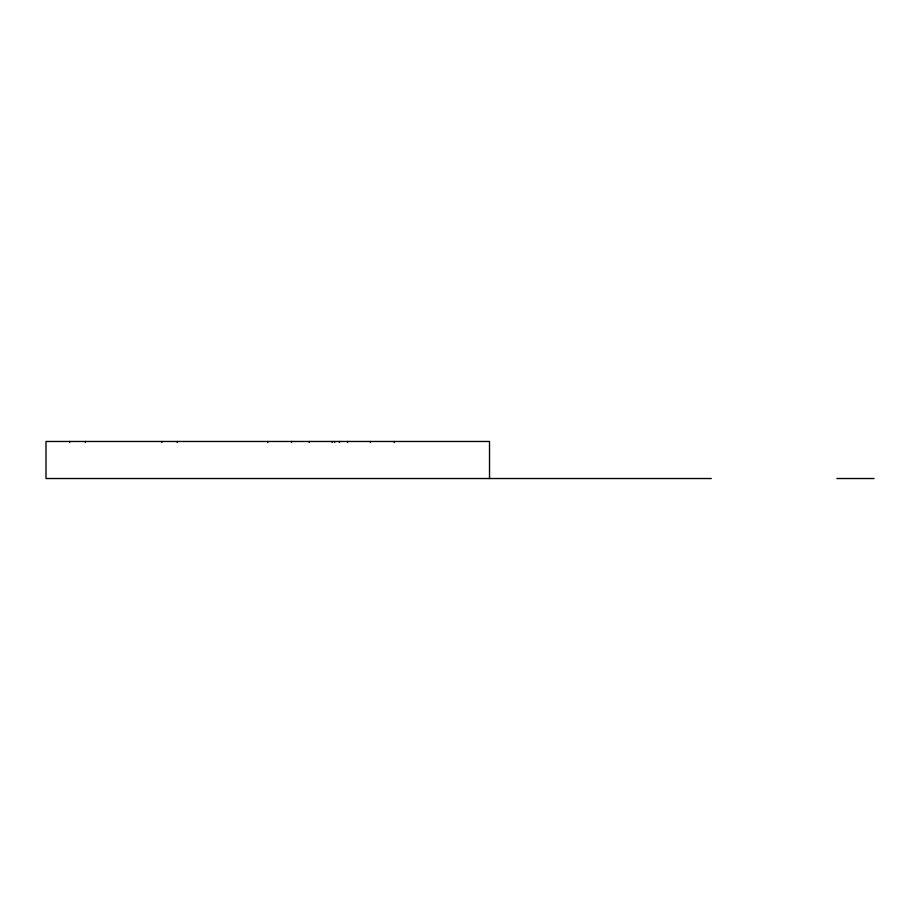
<?xml version="1.0" encoding="UTF-8"?>
<svg xmlns="http://www.w3.org/2000/svg" width="920" height="920" viewBox="0 0 920 920"><rect width="100%" height="100%" fill="white"/><g stroke="black" fill="none" stroke-linecap="round" stroke-linejoin="round"><path stroke-width="1.38" d="M711.286 478.526L46 478.526L46 441.473L489.52 441.473L489.52 478.526M836.947 478.526L874 478.526M394.185 441.473L394.185 442.462M370.426 441.473L370.426 442.462M347.507 441.473L347.507 442.462M339.422 441.473L339.422 442.462M334.615 441.473L334.615 442.462M332.166 441.473L332.166 442.462M309.247 441.473L309.247 442.462M291.49 441.473L291.49 442.462M267.766 441.473L267.766 442.462M177.18 441.473L177.18 442.462M161.862 441.473L161.862 442.462M85.353 441.473L85.353 442.462M69.678 441.473L69.678 442.462"/></g></svg>
